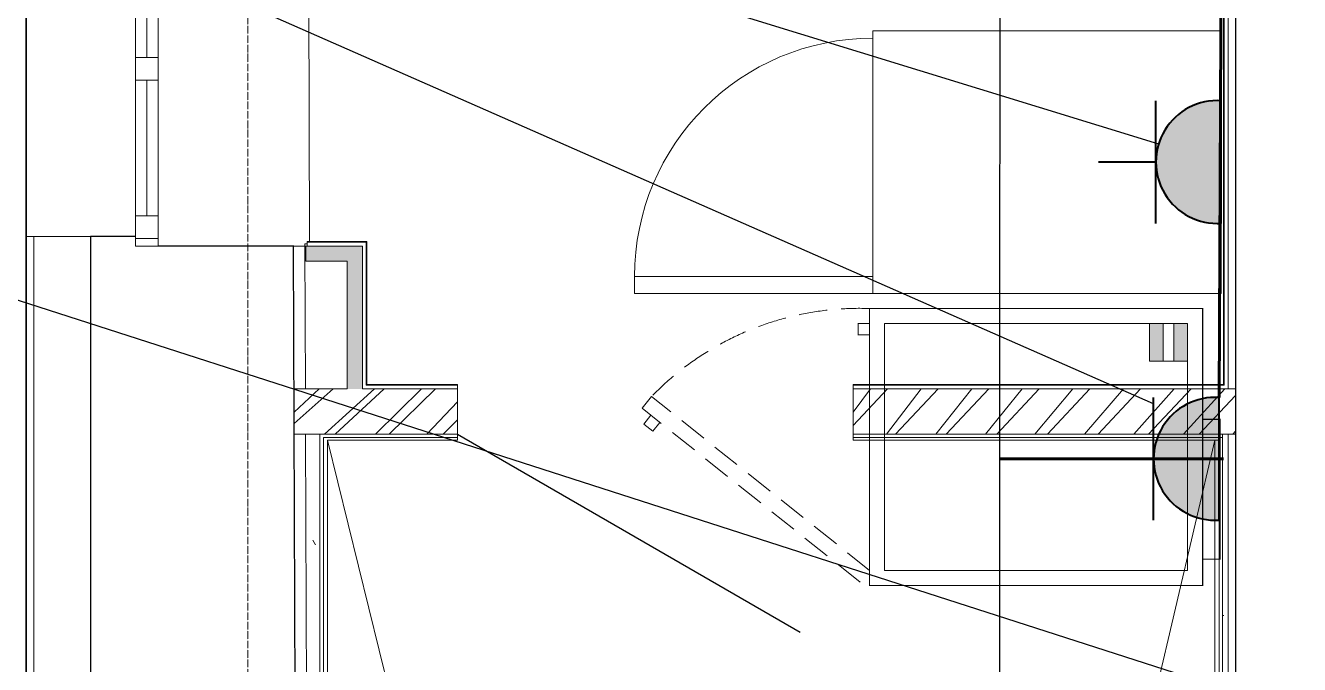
# Model space of a CAD drawing. Header units: millimetres. Extents: x -32 to 417638015, y -35 to 175284279.
# Drawn here: x 416310015 to 416313396, y 175264428 to 175266124 of the extents above; entities that cross this region are included whole.
import ezdxf
from ezdxf.enums import TextEntityAlignment as Align

# ---------------------------------------------------------------- set-up
doc = ezdxf.new("R2010")
doc.units = ezdxf.units.MM
doc.linetypes.add('ADSK_Линия сетки', pattern=[25, 20, -2.5, 0, -2.5])
doc.linetypes.add('NASCOSTA', pattern=[0.375, 0.25, -0.125])
for name, color, linetype, lineweight in [('.', 7, 'Continuous', 40), ('_ Окна', 7, 'Continuous', 9), ('_ЭМ_гофра', 5, 'Continuous', 60), ('_ЭМ_ТХ_пищеблок', 7, 'Continuous', 30), ('Атрибут', 7, 'Continuous', 5), ('Двери', 7, 'Continuous', 9), ('Оборудование пищеблок', 250, 'Continuous', 5), ('Окна', 7, 'Continuous', 9), ('Оси', 253, 'Continuous', 9), ('Перекрытие', 7, 'Continuous', 18), ('Пищ_ОБорудование', 7, 'Continuous', 0), ('Примечания', 250, 'Continuous', 30), ('Стены внутренние', 7, 'Continuous', 18), ('Стены наружные', 7, 'Continuous', 18), ('Стены несущие', 7, 'Continuous', 30), ('Стены отделка', 7, 'Continuous', 30), ('Стены штриховка', 7, 'Continuous', 9), ('ШТРИХОВКА', 252, 'Continuous', 15), ('ЭМ', 5, 'Continuous', 40), ('ЭМ_Лоток 1_2', 162, 'Continuous', 30), ('ЭО', 94, 'Continuous', 30)]:
    doc.layers.add(name, color=color, linetype=linetype, lineweight=lineweight)
doc.layers.add('PDF __ЭМ_Надписи', color=7, linetype='Continuous')
doc.layers.add('ЭОМ_Лотки рабочие', color=5, linetype='Continuous')
doc.styles.add('ISOCPEUR', font='isocpeur.ttf', dxfattribs={"width": 0.85, "height": 274.9999999999997})
doc.linetypes.add('Cable in the tray', pattern='A,5,[130,ltypeshp.shx,S=1,R=0,X=0,Y=0],1.5,[130,ltypeshp.shx,S=1.5,R=90,X=0,Y=-1],1,[130,ltypeshp.shx,S=1,R=0,X=0.5,Y=0],5', length=12.5)
pattern_1 = [(0, (557.2005734382547, 188.9018102923583), (406.4, 101.6), [33.528, -271.272, 33.528, -271.272, -1625.6]), (0, (557.2005734382547, 188.9018102923583), (406.4, 101.6), [-609.6, 33.528, -576.072, 33.528, -271.272, -711.2]), (0, (557.2005734382547, 188.9018102923583), (406.4, 101.6), [-1524, 33.528, -169.672, 33.528, -474.472]), (120, (709.6005734382488, 239.7018102923575), (-291.1881810244989, 301.1527240979959), [33.52799999999996, -271.2719999999997, 33.52799999999996, -271.2719999999997, -1625.599999999999]), (120, (709.6005734382488, 239.7018102923575), (-291.1881810244989, 301.1527240979959), [-609.5999999999995, 33.52799999999996, -576.0719999999994, 33.52799999999996, -271.2719999999997, -711.1999999999995]), (120, (709.6005734382488, 239.7018102923575), (-291.1881810244989, 301.1527240979959), [-1523.999999999999, 33.52799999999996, -169.6719999999999, 33.52799999999996, -474.4719999999997]), (240, (760.4005734382372, 442.9018102923583), (-115.2118189755009, -402.7527240979958), [33.528, -271.272, 33.528, -271.272, -1625.6]), (240, (760.4005734382372, 442.9018102923583), (-115.2118189755009, -402.7527240979958), [-609.6, 33.528, -576.072, 33.528, -271.272, -711.2]), (240, (760.4005734382372, 442.9018102923583), (-115.2118189755009, -402.7527240979958), [-1524, 33.528, -169.672, 33.528, -474.472])]

# ---------------------------------------------------------------- blocks, each defined once
blk = doc.blocks.new('A$Cf2563dd5')
at = {"layer": 'Оборудование пищеблок', "color": 0}
blk.add_lwpolyline([(0, 697), (925, 697), (925, 0), (0, 0)], close=True, dxfattribs=at)
blk.add_lwpolyline([(925, 0), (1557, 0), (1557, 45), (925, 45)], dxfattribs=at)
blk.add_arc((925, 45), 632.0000000000001, 0, 90, dxfattribs=at)
blk = doc.blocks.new('_ЭМ_ТХ_Пищеблок')
at = {"layer": 'Пищ_ОБорудование'}
h = blk.add_hatch(color=8, dxfattribs=at)
h.paths.add_polyline_path([(54778.87583677191, 35788.05573375019), (54778.87583677191, 35688.05492622165), (54742.52134214932, 35688.05502707269), (54742.52134214932, 35788.05586434811)])
h.paths.add_polyline_path([(54807.78056941793, 35788.05573375019), (54807.78056941793, 35688.05497785495), (54843.87583677191, 35688.05497543938), (54843.87583677191, 35788.05573133461)])
at = {"layer": 'Пищ_ОБорудование', "color": 8, "lineweight": 15, "ltscale": 10, "const_width": 3}
blk.add_lwpolyline([(54883.87583677191, 35093.05573133461), (54883.87583677191, 35828.05573133461), (53999.87583677191, 35828.05573133461), (53999.87583677191, 35093.05573133461)], close=True, dxfattribs=at)
for points in [[(53999.87583677191, 35758.05573133461), (53969.87583677191, 35758.05573133461), (53969.87583677191, 35788.05573133461), (53999.87583677191, 35788.05573133461)], [(54883.87583677191, 35163.05573133461), (54929.87583677191, 35163.05573133461), (54929.87583677191, 35533.97368822969), (54883.87583677191, 35533.97368822969)]]:
    blk.add_lwpolyline(points, dxfattribs=at)
at = {"layer": 'Пищ_ОБорудование', "color": 8, "lineweight": 0, "ltscale": 10}
blk.add_lwpolyline([(54843.87583677191, 35133.05573133461), (54843.87583677191, 35788.05573133461), (54039.87583677191, 35788.05573133461), (54039.87583677191, 35133.05573133461)], close=True, dxfattribs=at)
at = {"layer": 'Пищ_ОБорудование', "color": 8}
blk.add_lwpolyline([(54742.52118635442, 35688.05502707269), (54742.52134214932, 35788.05586434811), (54843.87583677191, 35788.05573133461), (54843.87583677191, 35688.05497543938), (54742.52118635442, 35688.05502707269), (54742.52134214932, 35788.05586434811), (54843.87583677191, 35788.05573133461), (54843.87583677191, 35688.05497543938), (54807.78056941793, 35688.05497785495), (54807.78056941793, 35718.38209665505), (54807.78056941793, 35718.38209665505), (54807.78056941793, 35749.21853356991), (54807.78056941793, 35749.21853356991), (54807.78056941793, 35788.05573375019), (54778.87583677191, 35788.05573375019), (54778.87583677191, 35749.21853356991), (54778.87583677191, 35749.21853356991), (54778.87584276096, 35718.38209665505), (54778.87584276096, 35718.38209665505), (54778.87584276096, 35688.05497785495)], dxfattribs=at)
for points in [[(54778.87583677191, 35788.05573375019), (54778.87583677191, 35688.05492622165), (54742.52134214932, 35688.05502707269), (54742.52134214932, 35788.05586434811)], [(54807.78056941793, 35788.05573375019), (54807.78056941793, 35688.05497785495), (54843.87583677191, 35688.05497543938), (54843.87583677191, 35788.05573133461)]]:
    blk.add_lwpolyline(points, close=True, dxfattribs=at)
at = {"layer": 'Пищ_ОБорудование', "color": 8, "lineweight": 0}
blk.add_lwpolyline([(53421.42190332861, 35594.56526198805), (53396.4754422122, 35563.29748180193)], dxfattribs=at)
at = {"layer": 'Пищ_ОБорудование', "color": 8, "linetype": 'NASCOSTA', "lineweight": 0, "ltscale": 300}
for points in [[(53999.87583677191, 35133.05573133461), (53421.42190332861, 35594.56526198805)], [(53974.92937565551, 35101.78795114848), (53396.4754422122, 35563.29748180193)], [(53443.37711249138, 35525.87779012732), (53424.66726665408, 35502.42695498773), (53401.21643151449, 35521.13680082503), (53419.92627735179, 35544.58763596462)]]:
    blk.add_lwpolyline(points, dxfattribs=at)
blk.add_arc((53973.95243661767, 35058.99700311413), 769.4955166390879, 88.06940718333033, 135.8931064258427, dxfattribs=at)
at = {"layer": 'Примечания', "color": 8, "lineweight": 13, "xscale": -1}
blk.add_blockref('A$Cf2563dd5', (54933.25174877266, 35868.20234115567), dxfattribs=at)
at = {"layer": 'Атрибут', "color": 8, "style": 'ISOCPEUR', "width": 0.85}
blk.add_attdef('№_ПОЗИЦИИ', text='', height=150, rotation=90, dxfattribs=at).set_placement((58331.67525722168, 39155.16258932042), align=Align.MIDDLE_CENTER)
blk = doc.blocks.new('ТХ пищеблок....')
at = {"layer": 'Пищ_ОБорудование'}
h = blk.add_hatch(color=8, dxfattribs=at)
h.paths.add_polyline_path([(2113.584188015026, 20455.91307534411), (2113.584188015026, 20355.91226781561), (2077.229693392408, 20355.91236866661), (2077.229693392408, 20455.91320594202)])
h.paths.add_polyline_path([(2142.488920661039, 20455.91307534411), (2142.488920661039, 20355.91231944889), (2178.584188015026, 20355.91231703333), (2178.584188015026, 20455.91307292855)])
at = {"layer": 'Пищ_ОБорудование', "color": 8, "lineweight": 15, "ltscale": 10, "const_width": 3}
blk.add_lwpolyline([(2218.584188015026, 19760.91307292855), (2218.584188015026, 20495.91307292855), (1334.584188015026, 20495.91307292855), (1334.584188015026, 19760.91307292855)], close=True, dxfattribs=at)
for points in [[(1334.584188015026, 20425.91307292855), (1304.584188015026, 20425.91307292855), (1304.584188015026, 20455.91307292855), (1334.584188015026, 20455.91307292855)], [(2218.584188015026, 19830.91307292855), (2264.584188015026, 19830.91307292855), (2264.584188015026, 20201.83102982363), (2218.584188015026, 20201.83102982363)]]:
    blk.add_lwpolyline(points, dxfattribs=at)
at = {"layer": 'Пищ_ОБорудование', "color": 8, "lineweight": 0, "ltscale": 10}
blk.add_lwpolyline([(2178.584188015026, 19800.91307292855), (2178.584188015026, 20455.91307292855), (1374.584188015026, 20455.91307292855), (1374.584188015026, 19800.91307292855)], close=True, dxfattribs=at)
at = {"layer": 'Пищ_ОБорудование', "color": 8}
blk.add_lwpolyline([(2077.229537597508, 20355.91236866661), (2077.229693392408, 20455.91320594202), (2178.584188015026, 20455.91307292855), (2178.584188015026, 20355.91231703333), (2077.229537597508, 20355.91236866661), (2077.229693392408, 20455.91320594202), (2178.584188015026, 20455.91307292855), (2178.584188015026, 20355.91231703333), (2142.488920661039, 20355.91231944889), (2142.488920661039, 20386.23943824897), (2142.488920661039, 20386.23943824897), (2142.488920661039, 20417.07587516384), (2142.488920661039, 20417.07587516384), (2142.488920661039, 20455.91307534411), (2113.584188015026, 20455.91307534411), (2113.584188015026, 20417.07587516384), (2113.584188015026, 20417.07587516384), (2113.58419400407, 20386.23943824897), (2113.58419400407, 20386.23943824897), (2113.58419400407, 20355.91231944889)], dxfattribs=at)
for points in [[(2113.584188015026, 20455.91307534411), (2113.584188015026, 20355.91226781561), (2077.229693392408, 20355.91236866661), (2077.229693392408, 20455.91320594202)], [(2142.488920661039, 20455.91307534411), (2142.488920661039, 20355.91231944889), (2178.584188015026, 20355.91231703333), (2178.584188015026, 20455.91307292855)]]:
    blk.add_lwpolyline(points, close=True, dxfattribs=at)
at = {"layer": 'Пищ_ОБорудование', "color": 8, "lineweight": 0}
blk.add_lwpolyline([(756.1302545717335, 20262.42260358197), (731.1837934553041, 20231.15482339589)], dxfattribs=at)
at = {"layer": 'Пищ_ОБорудование', "color": 8, "linetype": 'NASCOSTA', "lineweight": 0, "ltscale": 300}
for points in [[(1334.584188015026, 19800.91307292855), (756.1302545717335, 20262.42260358197)], [(1309.637726898596, 19769.64529274241), (731.1837934553041, 20231.15482339589)], [(778.0854637345183, 20193.73513172125), (759.3756178971962, 20170.2842965817), (735.9247827575891, 20188.99414241896), (754.6346285949112, 20212.44497755857)]]:
    blk.add_lwpolyline(points, dxfattribs=at)
blk.add_arc((1308.660787860805, 19726.85434470809), 769.4955166390879, 88.06940718458027, 135.8931064243552, dxfattribs=at)
at = {"layer": 'Примечания', "color": 8, "lineweight": 13, "xscale": -1}
blk.add_blockref('A$Cf2563dd5', (2267.960100015742, 20536.05968274962), dxfattribs=at)
blk = doc.blocks.new('1 этаж')
at = {"layer": 'Стены внутренние'}
for points in [[(46698.92471596936, 33987.714423988), (46710.69285271043, 33987.714423988), (46710.69285271043, 34027.714423988), (46560.69285271043, 34027.714423988), (46560.69285271043, 33987.71442398804), (46670.69285271043, 33987.714423988)], [(46698.92471596936, 33648.45477044497), (46710.69285271043, 33648.45477044497), (46710.69285271043, 33987.714423988), (46670.69285271043, 33987.714423988), (46670.69285271043, 33648.45477044497)]]:
    blk.add_hatch(color=8, dxfattribs=at).paths.add_polyline_path(points)
at = {"layer": 'Стены внутренние', "lineweight": 9}
h = blk.add_hatch(dxfattribs=at)
h.set_pattern_fill('FP_12', color=8, style=0, pattern_type=2)
h.set_pattern_definition(pattern_1)
h.paths.add_polyline_path([(46583.26534351415, 31778.83286390964), (46598.26534351415, 31778.83286390964), (46598.26534351415, 33478.92419330665), (46583.26534351418, 33478.92419330665), (46583.26534351418, 32549.90413495728)])
h.paths.add_polyline_path([(46583.26534351418, 27748.07212250289), (46598.26534351415, 27748.07212250289), (46598.26534351415, 29988.83286390964), (46583.26534351418, 29988.83286390964)])
h.paths.add_polyline_path([(46598.26534351415, 25998.92419330667), (46583.26534351418, 26038.96362121795), (46583.26534351418, 25998.92419330667)])
h = blk.add_hatch(dxfattribs=at)
h.set_pattern_fill('FP_12', color=8, style=0, pattern_type=2)
h.set_pattern_definition(pattern_1)
h.paths.add_polyline_path([(49008.08537243842, 25984.80218870533), (49008.08537243848, 26451.22015265742), (48993.08537243842, 26451.22015265742), (48993.08537243842, 25984.80218870533), (49007.87001009984, 25984.80218870533)])
h.paths.add_polyline_path([(49008.08537243848, 27501.22015265742), (49008.08537243848, 30093.90181029226), (48993.08537243845, 30093.90181029226), (48993.08537243845, 27501.22015265742)])
h.paths.add_polyline_path([(49008.08537243848, 31143.90181029224), (49008.08537243848, 33498.45477044499), (48993.08537243845, 33498.45477044499), (48993.08537243845, 31143.90181029224)])
at = {"layer": 'Стены штриховка'}
h = blk.add_hatch(dxfattribs=at)
h.set_pattern_fill('ANSI32', color=8, scale=10)
h.set_pattern_definition([(45, (-31496.66335460375, 188.9018102923583), (-67.35192090801866, 67.35192090801866), []), (45, (-31451.76205460375, 188.9018102923583), (-67.35192090801866, 67.35192090801866), [])])
h.paths.add_polyline_path([(46963.08537243842, 33648.45477044494), (46710.69285271037, 33648.45477044494), (46529.57542241117, 33648.45477044494), (46529.88511170523, 33528.45477044494), (46963.08537243842, 33528.45477044494)])
h.paths.add_polyline_path([(49028.08537243842, 33648.45477044494), (48013.08537243842, 33648.45477044494), (48013.08537243842, 33528.45477044494), (49028.08537243842, 33528.45477044494)])
at = {"layer": '_ Окна', "color": 8}
for p, q in [((46139.05454936222, 34527.71442398796), (46139.05454936221, 35317.71442398796)), ((46139.05454936223, 34107.71442398796), (46139.05454936222, 34467.71442398796)), ((46169.05454936221, 34047.71442398796), (46109.05454936221, 34047.71442398796))]:
    blk.add_line(p, q, dxfattribs=at)
at = {"layer": '_ Окна', "color": 8, "lineweight": 18}
for p, q in [((46109.0545493622, 34527.71442398796), (46169.0545493622, 34527.71442398796)), ((46109.0545493622, 34467.71442398796), (46109.0545493622, 34527.71442398796)), ((46169.0545493622, 34527.71442398796), (46169.0545493622, 34467.71442398796)), ((46169.0545493622, 34467.71442398796), (46109.0545493622, 34467.71442398796)), ((46109.05454936221, 34107.71442398796), (46169.05454936221, 34107.71442398796)), ((46109.05454936221, 34027.71442398796), (46109.05454936221, 34107.71442398796)), ((46169.05454936221, 34107.71442398796), (46169.05454936221, 34027.71442398796)), ((46169.05454936221, 34027.71442398796), (46109.05454936221, 34027.71442398796))]:
    blk.add_line(p, q, dxfattribs=at)
at = {"layer": 'Двери', "color": 8, "lineweight": 30}
blk.add_line((46963.0853724384, 33528.45477044398), (47872.41204641206, 33003.45477044397), dxfattribs=at)
at = {"layer": 'Окна', "color": 8}
for p, q in [((46109.05454936221, 34527.71442398796), (46109.0545493622, 35317.71442398796)), ((46169.05454936229, 35317.71442398796), (46169.0545493623, 34527.71442398796)), ((46109.0545493622, 34527.71442398796), (46109.0545493622, 34467.71442398796)), ((46169.0545493622, 34467.71442398796), (46169.0545493622, 34527.71442398796)), ((46109.05454936221, 34107.71442398796), (46109.05454936221, 34467.71442398796)), ((46169.0545493623, 34467.71442398796), (46169.0545493623, 34107.71442398796)), ((46109.05454936221, 34107.71442398796), (46109.05454936221, 34027.71442398796)), ((46169.05454936221, 34027.71442398796), (46169.05454936221, 34107.71442398796)), ((46109.05454936221, 34027.71442398796), (46169.05454936221, 34027.71442398796))]:
    blk.add_line(p, q, dxfattribs=at)
at = {"layer": 'Оси', "color": 8, "linetype": 'ADSK_Линия сетки'}
blk.add_line((46406.76592647669, -4162.595295516364), (46406.76592647677, 44411.90026894389), dxfattribs=at)
at = {"layer": 'Перекрытие', "color": 8}
for p, q in [((46558.40103972837, 34027.71442398797), (46560.69285271037, 34027.71442398797)), ((46618.26534351413, 33512.55477044494), (47748.08537243839, 28917.7060188029)), ((47898.08537243839, 28917.7060188029), (48973.08537243842, 33512.55477044494))]:
    blk.add_line(p, q, dxfattribs=at)
at = {"layer": 'Стены внутренние', "color": 8}
for p, q in [((46528.39779897459, 34028.71442398797), (46528.40089586753, 34027.71442398799)), ((46558.38251591491, 34033.69584271943), (46558.40103972837, 34027.71442398799))]:
    blk.add_line(p, q, dxfattribs=at)
at = {"layer": 'Стены наружные', "color": 8}
for p, q in [((46564.89457319578, 35805.79464287081), (46570.36393455783, 34039.71442398799)), ((45818.05454936202, 34067.71442398797), (45818.05454936202, 35772.71442398797)), ((45819.05454936204, 34052.71442398797), (45819.05454936202, 35787.71442398797)), ((45818.05454936202, 34067.71442398797), (45819.05454936202, 34067.71442398797)), ((46564.38248714333, 34033.71442398799), (46558.38251591532, 34033.69584271943))]:
    blk.add_line(p, q, dxfattribs=at)
at = {"layer": 'Стены несущие', "color": 8}
for p, q in [((49028.08537243842, 35551.90181029221), (49028.08537243842, 31143.90181029219)), ((46109.05454936222, 34052.71442398797), (45989.05454936222, 34052.71442398797)), ((45989.05454936222, 34052.71442398797), (45989.05454936225, 31889.19511690194)), ((46528.40089586755, 34027.71442398796), (46169.05454936222, 34027.71442398796)), ((46534.93075442433, 31919.19511690194), (46528.40089586755, 34027.71442398796))]:
    blk.add_line(p, q, dxfattribs=at)
at = {"layer": 'Стены отделка', "color": 8, "lineweight": 9}
for p, q in [((48996.08537243842, 35551.90181029221), (48996.08537243842, 33660.45477044492)), ((45818.05454936204, 34067.71442398799), (45818.05454936204, 31879.19511690195)), ((45839.05454936204, 34052.71442398797), (45819.05454936202, 34052.71442398797)), ((45819.05454936204, 31889.19511690194), (45819.05454936204, 34052.71442398797)), ((45989.05454936219, 34052.71442398797), (45839.05454936219, 34052.71442398797)), ((46558.40103972834, 34027.71442398743), (46528.40089586755, 34027.71442398743)), ((46559.57556627196, 33648.45477044494), (46558.40103972834, 34027.71442398743)), ((46560.69285271037, 34027.71442398796), (46560.69285271037, 33987.71442398797)), ((46560.69285271037, 34027.71442398796), (46710.69285271037, 34027.71442398796)), ((46720.69285271037, 34039.71442398799), (46564.3824871433, 34039.71442398799)), ((46564.3824871433, 34039.71442398799), (46564.3824871433, 34027.71442398796)), ((46710.69285271037, 33648.45477044494), (46710.69285271037, 34027.71442398796)), ((46722.69285271037, 33660.45477044494), (46722.69285271037, 34037.71442398799)), ((46560.69285271037, 33987.71442398797), (46670.69285271037, 33987.714423988)), ((46670.69285271037, 33987.71442398797), (46670.69285271037, 33648.45477044494)), ((46670.69285271037, 33648.45477044494), (46529.57542241114, 33648.45477044494)), ((46716.69285271037, 33648.45477044494), (46710.69285271037, 33648.45477044494)), ((46963.08537243842, 33660.45477044494), (46722.69285271037, 33660.45477044494)), ((46963.08537243845, 33512.55477044494), (46963.08537243842, 33660.45477044494)), ((48013.08537243842, 33660.45477044494), (48013.08537243842, 33512.55477044494)), ((48996.08537243842, 33660.45477044494), (48013.08537243842, 33660.45477044494)), ((46564.93089828518, 31919.19511690249), (46559.94719342483, 33528.45477044494)), ((46618.2653435141, 25958.07212250284), (46618.2653435141, 33512.55477044494)), ((46618.26534351413, 33512.55477044494), (46963.08537243842, 33512.55477044494)), ((48013.08537243842, 33512.55477044494), (48984.08537243845, 33512.55477044494)), ((48973.08537243842, 33512.55477044494), (48973.08537243842, 31143.90181029219)), ((49008.08537243842, 31143.90181029219), (49008.08537243842, 33528.45477044494))]:
    blk.add_line(p, q, dxfattribs=at)
at = {"layer": 'Стены штриховка', "color": 8}
for p, q in [((48998.08537243842, 35551.90181029221), (48998.08537243836, 33658.45477044489)), ((49008.08537243842, 35551.90181029221), (49008.08537243842, 33648.45477044494)), ((45839.05454936204, 31889.19511690194), (45839.05454936204, 34052.71442398797)), ((45839.05454936219, 34052.71442398797), (45839.05454936222, 31889.19511690194)), ((46722.69285271037, 34037.71442398799), (46564.38248714333, 34037.71442398803)), ((46720.69285271037, 33658.45477044498), (46720.69285271037, 34039.71442398796)), ((46722.69285271037, 34039.71442398799), (46720.69285271037, 34039.71442398799)), ((46722.69285271037, 34037.71442398799), (46722.69285271037, 34039.71442398799)), ((46963.08537243842, 33648.45477044494), (46716.69285271037, 33648.45477044494)), ((46963.08537243845, 33658.45477044494), (46720.69285271037, 33658.45477044498)), ((48998.08537243839, 33658.45477044489), (48013.08537243839, 33658.45477044494)), ((49028.08537243842, 33648.45477044494), (48013.08537243842, 33648.45477044494)), ((46529.88511170523, 33528.45477044494), (46963.08537243842, 33528.45477044494)), ((46598.2653435141, 31919.19511690249), (46598.2653435141, 33528.45477044492)), ((46607.26534351415, 31919.19511690249), (46607.26534351415, 33519.45477044497)), ((46607.26534351413, 33519.45477044495), (46963.08537243836, 33519.45477044495)), ((48013.08537243842, 33528.45477044494), (49028.08537243842, 33528.45477044494)), ((48013.08537243839, 33519.45477044492), (48993.08537243842, 33519.45477044492)), ((48984.08537243848, 33512.55477044494), (48984.08537243842, 31143.90181029224)), ((48993.08537243842, 33528.45477044494), (48993.08537243842, 31143.90181029224))]:
    blk.add_line(p, q, dxfattribs=at)
at = {"layer": 'ЭОМ_Лотки рабочие'}
blk.add_blockref('ТХ пищеблок....', (46722.0575752336, 13366.04446869802), dxfattribs=at)
blk = doc.blocks.new('Розетка IP54')
at = {"layer": '.'}
h = blk.add_hatch(color=5, dxfattribs=at)
h.dxf.hatch_style = 1
h.paths.add_polyline_path([(551667.0757685276, -101006.4904762172), (551667.0757685277, -101180.0264936571), (551829.8079254188, -101180.0264936572, 0.4331552738982196)])
h.paths.add_polyline_path([(551667.0757685276, -101006.4904762172, 0.4331552738983379), (551504.3436116363, -101180.0264936571), (551667.0757685277, -101180.0264936571)])
at = {"layer": 'ЭМ', "color": 5}
for p, q in [((551667.0757685257, -101006.4904762172), (551667.0757685276, -100854.0732687484)), ((551504.343611646, -101006.4904762159), (551829.8079254286, -101006.4904762159)), ((551504.3436116365, -101180.0264936571), (551829.8079254188, -101180.0264936572))]:
    blk.add_line(p, q, dxfattribs=at)
blk.add_arc((551667.0757685276, -101169.5589419752), 163.0684657580474, 356.3195877734439, 183.6804122265561, dxfattribs=at)

msp = doc.modelspace()

# ---------------------------------------------------------------- linework, layer by layer
msp.add_lwpolyline([(416307772.8745762, 175267422.6673329), (416313021.780767, 175265809.1810613)])
at = {"layer": '_ЭМ_гофра', "linetype": 'ByBlock'}
for points in [[(416313182.1864628, 175265136.4519656), (416313188.1187657, 175266297.178427)], [(416313194.1864628, 175264973.7198087), (416312598.8864031, 175264973.7198087)]]:
    msp.add_lwpolyline(points, dxfattribs=at)
at = {"layer": 'PDF __ЭМ_Надписи', "lineweight": 25}
for points in [[(416313008.6504454, 175265119.7479227), (416307772.8745762, 175267422.6673329), (416304669.8600033, 175267422.6673329)], [(416316104.1577091, 175263426.3559227), (416308111.6726974, 175266000.2070282), (416304669.9935054, 175266000.2070282)]]:
    msp.add_lwpolyline(points, dxfattribs=at)
at = {"layer": 'ЭМ_Лоток 1_2', "linetype": 'Cable in the tray', "ltscale": 50}
msp.add_lwpolyline([(416312600.0935227, 175267849.9695136), (416312598.8864031, 175259474.1059382)], dxfattribs=at)

# ---------------------------------------------------------------- block references
at = {"layer": '_ЭМ_ТХ_пищеблок', "lineweight": 50}
msp.add_blockref('_ЭМ_ТХ_Пищеблок', (416258254.8670169, 175229544.5649611), dxfattribs=at)
at = {"layer": 'ШТРИХОВКА'}
msp.add_blockref('1 этаж', (416264198.1010904, 175231510.6631508), dxfattribs=at)
at = {"layer": 'ЭО', "rotation": 90}
for p in [(416212008.092272, 174714094.1915337), (416212002.1599692, 174713306.6440402)]:
    msp.add_blockref('Розетка IP54', p, dxfattribs=at)

doc.saveas('drawing.dxf')
